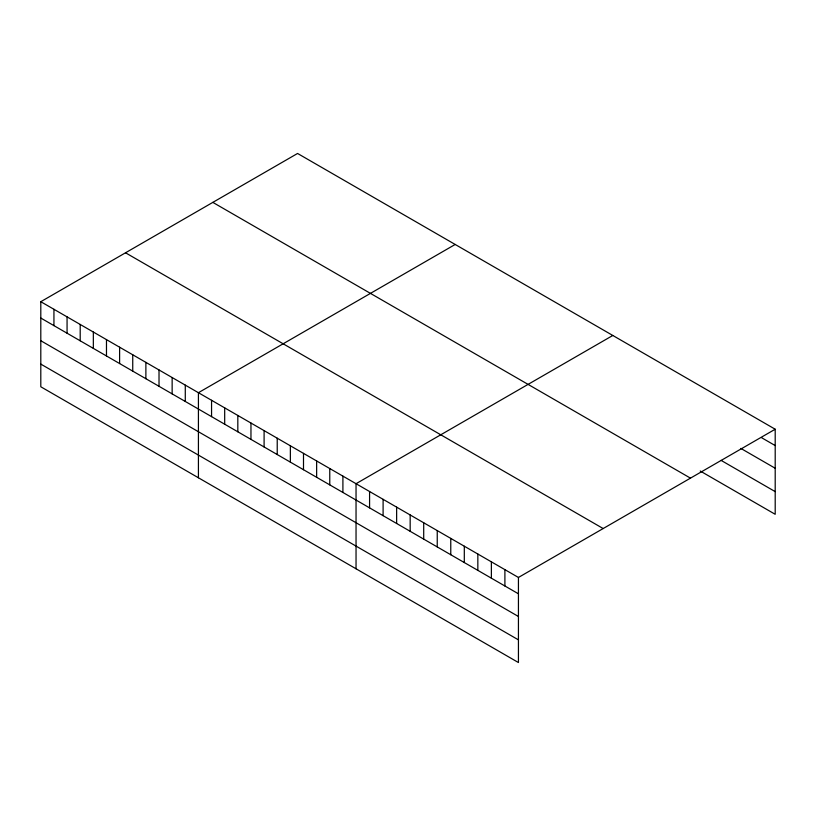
<?xml version="1.0" encoding="UTF-8"?>
<svg xmlns="http://www.w3.org/2000/svg" width="816" height="816" viewBox="0 0 816 816"><rect width="100%" height="100%" fill="white"/><g stroke="black" fill="none" stroke-linecap="round" stroke-linejoin="round"><path stroke-width="1.22" d="M40.8 301.706L518.435 577.463L518.435 662.541L40.8 386.774L40.8 301.706L297.565 153.459L775.2 429.226L775.2 514.294L700.25 471.026M455.185 244.463L198.421 392.7L198.421 477.778M612.806 335.468L356.041 483.704L356.041 568.783M518.435 577.463L775.2 429.226M761.665 437.753L775.2 445.567M740.846 448.412L775.2 468.251M721.069 460.367L775.2 491.62M212.833 202.378L690.469 478.145M125.531 252.787L603.167 528.544M40.8 318.046L518.435 593.803M40.8 340.731L518.435 616.488M40.8 364.099L518.435 639.856M504.9 569.65L504.9 585.99M491.375 561.836L491.375 578.177M477.839 554.023L477.839 570.364M464.304 546.21L464.304 562.55M450.769 538.397L450.769 554.737M437.243 530.584L437.243 546.924M423.708 522.77L423.708 539.111M410.173 514.957L410.173 531.298M396.637 507.144L396.637 523.484M383.102 499.331L383.102 515.671M369.577 491.518L369.577 507.858M342.904 476.126L342.904 492.466M329.766 468.537L329.766 484.877M316.639 460.958L316.639 477.299M303.501 453.37L303.501 469.72M290.363 445.791L290.363 462.131M277.226 438.202L277.226 454.553M264.098 430.624L264.098 446.964M250.961 423.035L250.961 439.385M237.823 415.456L237.823 431.797M224.686 407.867L224.686 424.218M211.558 400.289L211.558 416.629M185.283 385.121L185.283 401.462M172.145 377.533L172.145 393.883M159.018 369.954L159.018 386.294M145.88 362.375L145.88 378.716M132.743 354.787L132.743 371.127M119.605 347.208L119.605 363.548M106.478 339.619L106.478 355.96M93.34 332.041L93.34 348.381M80.203 324.452L80.203 340.792M67.065 316.873L67.065 333.214M53.938 309.284L53.938 325.635"/></g></svg>
